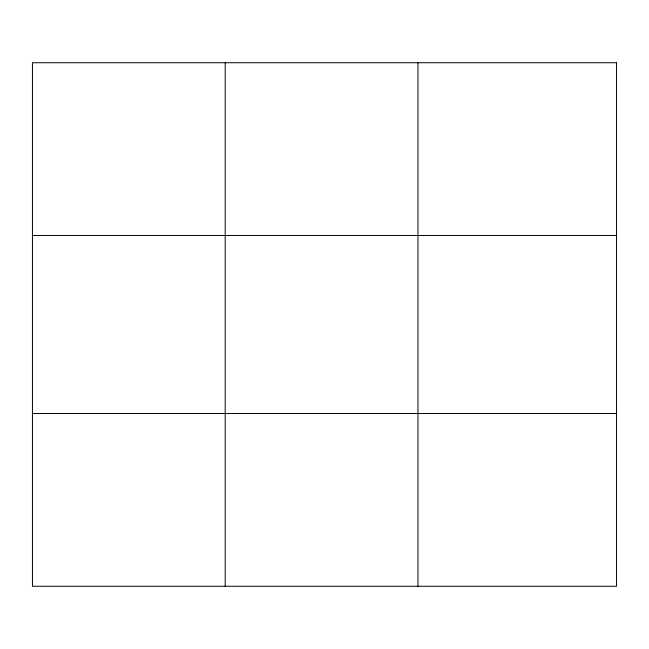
<?xml version="1.0" encoding="UTF-8"?>
<svg xmlns="http://www.w3.org/2000/svg" width="649" height="649" viewBox="0 0 649 649"><rect width="100%" height="100%" fill="white"/><g stroke="black" fill="none" stroke-linecap="round" stroke-linejoin="round"><path stroke-width="0.97" d="M225.203 62.734L225.203 586.266M417.956 62.734L417.956 586.266M32.45 235.498L616.55 235.498M32.45 413.502L616.55 413.502M616.55 62.734L616.55 586.266L32.45 586.266L32.45 62.734L616.55 62.734"/></g></svg>
